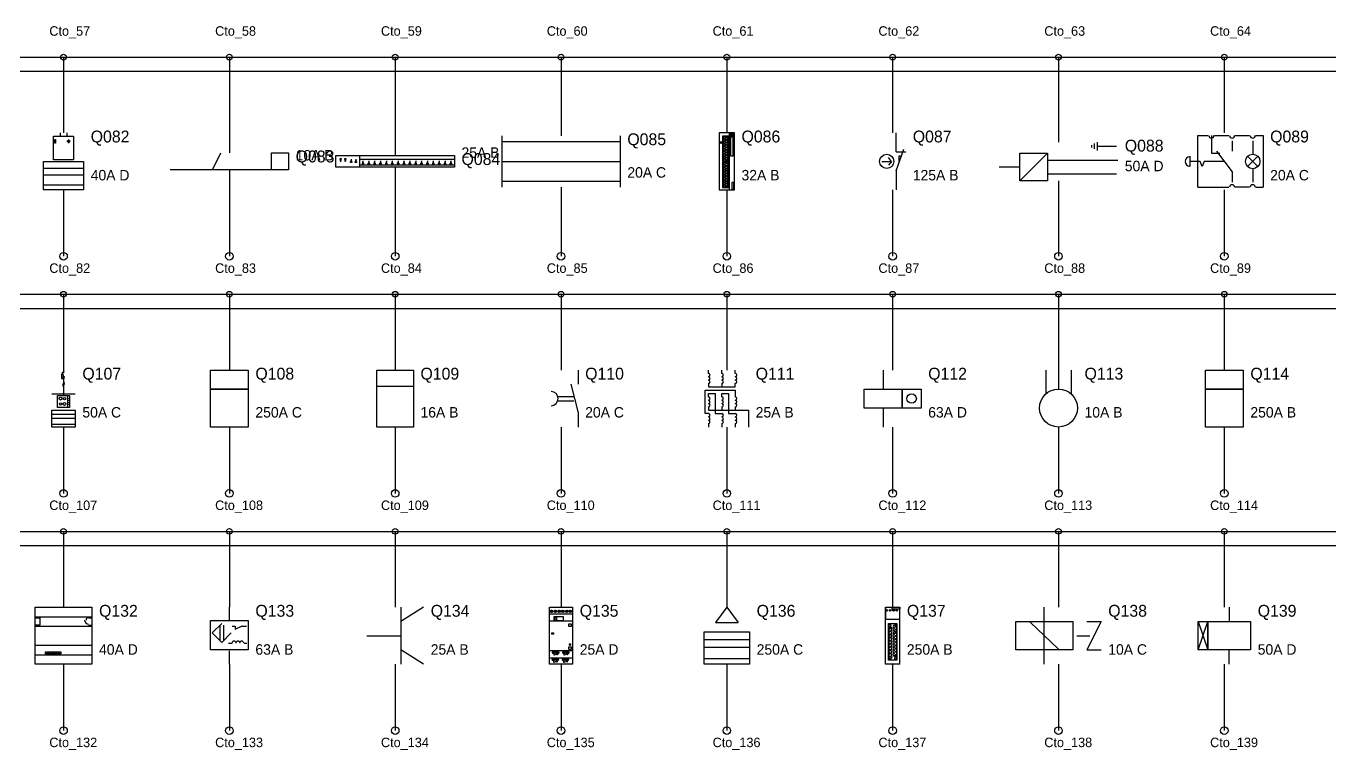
# Model space of a CAD drawing. Header units: metres. Extents: x 2 to 99, y 2 to 133.
# Drawn here: x 27.21 to 54.73, y 99.39 to 114.65 of the extents above; entities that cross this region are included whole.
import ezdxf

# ---------------------------------------------------------------- set-up
doc = ezdxf.new("R2010")
doc.units = ezdxf.units.M
for name, color, linetype in [('BARRAS_BUSBAR', 7, 'Continuous'), ('COMPONENTES', 7, 'Continuous'), ('LINEAS_FUERZA', 7, 'Continuous'), ('TEXTOS_CIRCUITO', 7, 'Continuous')]:
    doc.layers.add(name, color=color, linetype=linetype)

msp = doc.modelspace()

# ---------------------------------------------------------------- linework, layer by layer
at = {"layer": 'BARRAS_BUSBAR'}
for p, q in [((5, 114), (96, 114)), ((5, 113.7), (96, 113.7)), ((5, 109), (96, 109)), ((5, 108.7), (96, 108.7)), ((5, 104), (96, 104)), ((5, 103.7), (96, 103.7))]:
    msp.add_line(p, q, dxfattribs=at)
at = {"layer": 'COMPONENTES'}
for p, q in [((27.929, 112.4), (27.929, 112.329)), ((28.071, 112.4), (28.071, 112.329)), ((37.25, 112.342), (37.25, 111.258)), ((39.75, 112.342), (39.75, 111.258)), ((42.16, 112.4), (41.84, 112.4)), ((41.84, 112.4), (41.84, 111.2)), ((42.04, 112.333), (41.907, 112.333)), ((41.907, 112.333), (41.907, 111.8)), ((41.973, 112.327), (41.933, 112.327)), ((41.933, 112.327), (41.933, 112.287)), ((41.933, 112.287), (41.973, 112.287)), ((41.973, 112.287), (41.973, 112.327)), ((41.996, 112.297), (42.023, 112.324)), ((42.031, 112.317), (42.003, 112.289)), ((42.04, 111.8), (42.04, 112.333)), ((42.053, 111.213), (42.053, 112.387)), ((42.133, 112.387), (42.08, 112.387)), ((42.08, 112.387), (42.08, 111.92)), ((42.12, 112.36), (42.093, 112.36)), ((42.093, 112.36), (42.093, 112.32)), ((42.093, 112.32), (42.12, 112.32)), ((42.12, 112.32), (42.12, 112.36)), ((42.133, 111.92), (42.133, 112.387)), ((42.16, 111.2), (42.16, 112.4)), ((45.575, 112), (45.575, 112.4)), ((51.944, 111.255), (51.944, 112.345)), ((51.944, 112.345), (52.162, 112.345)), ((52.293, 112.345), (52.598, 112.345)), ((52.729, 112.345), (53.035, 112.345)), ((53.165, 112.345), (53.318, 112.345)), ((53.318, 112.345), (53.318, 111.255)), ((28.071, 112.224), (28.141, 112.224)), ((28.085, 112.245), (28.127, 112.202)), ((28.127, 112.245), (28.085, 112.202)), ((28.106, 112.259), (28.106, 112.188)), ((37.25, 112.217), (39.75, 112.217)), ((41.867, 112.2), (41.893, 112.2)), ((41.87, 112.195), (41.89, 112.195)), ((41.875, 112.19), (41.885, 112.19)), ((41.973, 112.273), (41.933, 112.273)), ((41.933, 112.273), (41.933, 112.233)), ((41.933, 112.233), (41.973, 112.233)), ((41.973, 112.22), (41.933, 112.22)), ((41.933, 112.22), (41.933, 112.18)), ((41.933, 112.18), (41.973, 112.18)), ((41.973, 112.167), (41.933, 112.167)), ((41.933, 112.167), (41.933, 112.127)), ((41.933, 112.127), (41.973, 112.127)), ((41.973, 112.113), (41.933, 112.113)), ((41.933, 112.113), (41.933, 112.073)), ((41.933, 112.073), (41.973, 112.073)), ((41.973, 112.06), (41.933, 112.06)), ((41.933, 112.06), (41.933, 112.02)), ((41.933, 112.02), (41.973, 112.02)), ((41.973, 112.007), (41.933, 112.007)), ((41.933, 112.007), (41.933, 111.967)), ((41.973, 112.233), (41.973, 112.273)), ((41.973, 112.18), (41.973, 112.22)), ((41.973, 112.127), (41.973, 112.167)), ((41.973, 112.073), (41.973, 112.113)), ((41.973, 112.02), (41.973, 112.06)), ((41.973, 111.967), (41.973, 112.007)), ((41.996, 112.243), (42.023, 112.271)), ((41.996, 112.19), (42.023, 112.217)), ((41.996, 112.137), (42.023, 112.164)), ((41.996, 112.083), (42.023, 112.111)), ((41.996, 112.03), (42.023, 112.057)), ((41.996, 111.977), (42.023, 112.004)), ((42.031, 112.263), (42.003, 112.236)), ((42.031, 112.21), (42.003, 112.183)), ((42.031, 112.157), (42.003, 112.129)), ((42.031, 112.103), (42.003, 112.076)), ((42.031, 112.05), (42.003, 112.023)), ((45.575, 111.6), (45.735, 112.06)), ((49.698, 112.143), (49.698, 112.094)), ((49.756, 112.178), (49.756, 112.062)), ((49.814, 112.207), (49.814, 112.033)), ((49.814, 112.12), (50.221, 112.12)), ((52.664, 112.236), (52.664, 112.018)), ((53.1, 112.236), (53.1, 111.953)), ((33.849, 111.822), (33.849, 111.837)), ((33.849, 111.812), (33.849, 111.788)), ((33.948, 111.822), (33.948, 111.837)), ((33.948, 111.812), (33.948, 111.788)), ((34.072, 111.85), (34.072, 111.825)), ((34.072, 111.8), (34.072, 111.815)), ((34.171, 111.85), (34.171, 111.825)), ((34.171, 111.8), (34.171, 111.815)), ((34.245, 111.924), (34.245, 111.676)), ((34.245, 111.85), (36.25, 111.85)), ((34.319, 111.812), (34.319, 111.788)), ((34.319, 111.763), (34.319, 111.778)), ((34.443, 111.812), (34.443, 111.788)), ((34.443, 111.763), (34.443, 111.778)), ((34.567, 111.812), (34.567, 111.788)), ((34.567, 111.763), (34.567, 111.778)), ((34.691, 111.812), (34.691, 111.788)), ((34.691, 111.763), (34.691, 111.778)), ((34.814, 111.812), (34.814, 111.788)), ((34.814, 111.763), (34.814, 111.778)), ((34.938, 111.812), (34.938, 111.788)), ((34.938, 111.763), (34.938, 111.778)), ((35.062, 111.812), (35.062, 111.788)), ((35.062, 111.763), (35.062, 111.778)), ((35.186, 111.812), (35.186, 111.788)), ((35.186, 111.763), (35.186, 111.778)), ((35.309, 111.812), (35.309, 111.788)), ((35.309, 111.763), (35.309, 111.778)), ((35.433, 111.812), (35.433, 111.788)), ((35.433, 111.763), (35.433, 111.778)), ((35.557, 111.812), (35.557, 111.788)), ((35.557, 111.763), (35.557, 111.778)), ((35.681, 111.812), (35.681, 111.788)), ((35.681, 111.763), (35.681, 111.778)), ((35.804, 111.812), (35.804, 111.788)), ((35.804, 111.763), (35.804, 111.778)), ((35.928, 111.812), (35.928, 111.788)), ((35.928, 111.763), (35.928, 111.778)), ((36.052, 111.812), (36.052, 111.788)), ((36.052, 111.763), (36.052, 111.778)), ((36.176, 111.812), (36.176, 111.788)), ((36.176, 111.763), (36.176, 111.778)), ((37.25, 111.8), (39.75, 111.8)), ((41.907, 111.8), (42.04, 111.8)), ((42.04, 111.787), (41.907, 111.787)), ((41.907, 111.787), (41.907, 111.253)), ((41.933, 111.967), (41.973, 111.967)), ((41.973, 111.953), (41.933, 111.953)), ((41.933, 111.953), (41.933, 111.913)), ((41.933, 111.913), (41.973, 111.913)), ((41.973, 111.9), (41.933, 111.9)), ((41.933, 111.9), (41.933, 111.86)), ((41.933, 111.86), (41.973, 111.86)), ((41.973, 111.847), (41.933, 111.847)), ((41.933, 111.847), (41.933, 111.807)), ((41.933, 111.807), (41.973, 111.807)), ((41.973, 111.78), (41.933, 111.78)), ((41.933, 111.78), (41.933, 111.74)), ((41.933, 111.74), (41.973, 111.74)), ((41.973, 111.913), (41.973, 111.953)), ((41.973, 111.86), (41.973, 111.9)), ((41.973, 111.807), (41.973, 111.847)), ((41.973, 111.74), (41.973, 111.78)), ((41.996, 111.923), (42.023, 111.951)), ((41.996, 111.87), (42.023, 111.897)), ((41.996, 111.817), (42.023, 111.844)), ((41.996, 111.75), (42.023, 111.777)), ((42.031, 111.997), (42.003, 111.969)), ((42.031, 111.943), (42.003, 111.916)), ((42.031, 111.89), (42.003, 111.863)), ((42.031, 111.837), (42.003, 111.809)), ((42.031, 111.77), (42.003, 111.743)), ((42.04, 111.253), (42.04, 111.787)), ((42.08, 111.92), (42.133, 111.92)), ((45.275, 111.8), (45.475, 111.8)), ((45.475, 111.8), (45.415, 111.88)), ((45.475, 111.8), (45.415, 111.72)), ((45.575, 112), (45.775, 112)), ((48.186, 111.393), (48.767, 111.974)), ((48.767, 111.829), (50.25, 111.829)), ((51.769, 111.909), (51.769, 111.691)), ((52.991, 111.909), (53.209, 111.691)), ((52.991, 111.691), (53.209, 111.909)), ((27.576, 111.659), (28.424, 111.659)), ((27.576, 111.518), (28.424, 111.518)), ((32.75, 111.621), (30.25, 111.621)), ((34.245, 111.726), (36.25, 111.726)), ((41.973, 111.727), (41.933, 111.727)), ((41.933, 111.727), (41.933, 111.687)), ((41.933, 111.687), (41.973, 111.687)), ((41.973, 111.673), (41.933, 111.673)), ((41.933, 111.673), (41.933, 111.633)), ((41.933, 111.633), (41.973, 111.633)), ((41.973, 111.62), (41.933, 111.62)), ((41.933, 111.62), (41.933, 111.58)), ((41.933, 111.58), (41.973, 111.58)), ((41.973, 111.567), (41.933, 111.567)), ((41.933, 111.567), (41.933, 111.527)), ((41.933, 111.527), (41.973, 111.527)), ((41.973, 111.513), (41.933, 111.513)), ((41.933, 111.513), (41.933, 111.473)), ((41.933, 111.473), (41.973, 111.473)), ((41.973, 111.46), (41.933, 111.46)), ((41.933, 111.46), (41.933, 111.42)), ((41.973, 111.687), (41.973, 111.727)), ((41.973, 111.633), (41.973, 111.673)), ((41.973, 111.58), (41.973, 111.62)), ((41.973, 111.527), (41.973, 111.567)), ((41.973, 111.473), (41.973, 111.513)), ((41.973, 111.42), (41.973, 111.46)), ((41.996, 111.697), (42.023, 111.724)), ((41.996, 111.643), (42.023, 111.671)), ((41.996, 111.59), (42.023, 111.617)), ((41.996, 111.537), (42.023, 111.564)), ((41.996, 111.483), (42.023, 111.511)), ((41.996, 111.43), (42.023, 111.457)), ((42.031, 111.717), (42.003, 111.689)), ((42.031, 111.663), (42.003, 111.636)), ((42.031, 111.61), (42.003, 111.583)), ((42.031, 111.557), (42.003, 111.529)), ((42.031, 111.503), (42.003, 111.476)), ((45.575, 111.6), (45.575, 111.2)), ((47.75, 111.684), (48.186, 111.684)), ((48.767, 111.538), (50.221, 111.538)), ((53.1, 111.647), (53.1, 111.364)), ((27.576, 111.306), (28.424, 111.306)), ((37.25, 111.383), (39.75, 111.383)), ((41.84, 111.2), (42.16, 111.2)), ((41.907, 111.253), (42.04, 111.253)), ((41.933, 111.42), (41.973, 111.42)), ((41.973, 111.407), (41.933, 111.407)), ((41.933, 111.407), (41.933, 111.367)), ((41.933, 111.367), (41.973, 111.367)), ((41.973, 111.353), (41.933, 111.353)), ((41.933, 111.353), (41.933, 111.313)), ((41.933, 111.313), (41.973, 111.313)), ((41.973, 111.3), (41.933, 111.3)), ((41.933, 111.3), (41.933, 111.26)), ((41.933, 111.26), (41.973, 111.26)), ((41.973, 111.367), (41.973, 111.407)), ((41.973, 111.313), (41.973, 111.353)), ((41.973, 111.26), (41.973, 111.3)), ((41.996, 111.377), (42.023, 111.404)), ((41.996, 111.323), (42.023, 111.351)), ((41.996, 111.27), (42.023, 111.297)), ((42.031, 111.45), (42.003, 111.423)), ((42.031, 111.397), (42.003, 111.369)), ((42.031, 111.343), (42.003, 111.316)), ((42.031, 111.29), (42.003, 111.263)), ((42.147, 111.352), (42.107, 111.352)), ((42.107, 111.352), (42.107, 111.213)), ((42.107, 111.213), (42.147, 111.213)), ((42.147, 111.213), (42.147, 111.352)), ((51.944, 111.255), (52.598, 111.255)), ((53.035, 111.255), (52.729, 111.255)), ((53.165, 111.255), (53.318, 111.255)), ((28.008, 107.367), (27.992, 107.35)), ((27.992, 107.367), (28.008, 107.35)), ((28, 107.4), (28, 107.359)), ((38.86, 107.4), (38.86, 107.1)), ((41.612, 107.329), (41.612, 107.4)), ((41.894, 107.329), (41.894, 107.4)), ((42.176, 107.329), (42.176, 107.4)), ((45.3, 107.4), (45.3, 107)), ((48.733, 107.4), (48.733, 106.907)), ((49, 107.4), (49, 107)), ((49.267, 107.4), (49.267, 106.907)), ((27.988, 107.317), (27.959, 107.317)), ((27.959, 107.317), (27.959, 107.222)), ((27.959, 107.255), (28.017, 107.255)), ((27.959, 107.222), (28.017, 107.222)), ((28.021, 107.127), (27.979, 107.086)), ((28.021, 107.102), (27.979, 107.061)), ((28, 107.263), (28.017, 107.263)), ((28, 107.247), (28.017, 107.247)), ((28, 107.243), (28, 107.234)), ((28, 107.21), (28, 107.193)), ((28, 107.193), (28, 106.932)), ((28.017, 107.263), (28.017, 107.247)), ((34.616, 107.064), (35.384, 107.064)), ((41.612, 107.118), (41.612, 107.047)), ((41.894, 107.118), (41.894, 107.047)), ((42.176, 107.047), (42.176, 107.118)), ((27.752, 106.903), (28.248, 106.903)), ((28, 106.928), (28, 106.862)), ((28.083, 106.862), (28.083, 106.614)), ((38.44, 106.845), (38.77, 106.845)), ((41.612, 107.047), (42.176, 107.047)), ((38.44, 106.755), (38.77, 106.755)), ((41.894, 106.624), (41.894, 106.553)), ((42.176, 106.624), (42.176, 106.553)), ((45.3, 106.6), (45.3, 106.2)), ((27.752, 106.469), (28.248, 106.469)), ((27.752, 106.386), (28.248, 106.386)), ((27.752, 106.262), (28.248, 106.262)), ((41.612, 106.271), (41.612, 106.2)), ((41.894, 106.271), (41.894, 106.2)), ((42.176, 106.271), (42.176, 106.2)), ((31.5, 102.12), (31.5, 102.4)), ((35.6, 102.4), (35.12, 102.1)), ((35.12, 102.4), (35.12, 101.2)), ((42, 102.4), (41.76, 102.08)), ((42, 102.4), (42.24, 102.08)), ((45.35, 101.2), (45.35, 102.4)), ((45.35, 102.4), (45.65, 102.4)), ((45.357, 102.143), (45.357, 102.4)), ((45.65, 101.2), (45.65, 102.4)), ((48.7, 101.2), (48.7, 102.4)), ((52.605, 102.4), (52.605, 102.1)), ((27.4, 102.2), (28.6, 102.2)), ((28.53, 102.18), (28.6, 102.18)), ((38.255, 102.264), (38.745, 102.264)), ((38.255, 102.111), (38.745, 102.111)), ((38.276, 102.296), (38.315, 102.335)), ((38.282, 102.291), (38.32, 102.329)), ((38.358, 102.296), (38.396, 102.335)), ((38.364, 102.291), (38.402, 102.329)), ((38.402, 102.204), (38.402, 102.111)), ((38.44, 102.296), (38.478, 102.335)), ((38.445, 102.291), (38.484, 102.329)), ((38.516, 102.296), (38.555, 102.335)), ((38.522, 102.291), (38.56, 102.329)), ((38.598, 102.296), (38.636, 102.335)), ((38.604, 102.291), (38.642, 102.329)), ((38.675, 102.296), (38.713, 102.335)), ((38.68, 102.291), (38.718, 102.329)), ((45.643, 102.143), (45.357, 102.143)), ((45.364, 102.344), (45.385, 102.323)), ((45.364, 102.323), (45.385, 102.344)), ((45.437, 102.344), (45.458, 102.323)), ((45.437, 102.323), (45.458, 102.344)), ((45.507, 102.344), (45.528, 102.323)), ((45.507, 102.323), (45.528, 102.344)), ((45.576, 102.344), (45.597, 102.323)), ((45.576, 102.323), (45.597, 102.344)), ((45.643, 102.357), (45.643, 102.143)), ((51.945, 101.5), (52.155, 102.1)), ((51.945, 102.1), (52.155, 101.5)), ((27.4, 102), (28.6, 102)), ((28.53, 102.02), (28.6, 102.02)), ((31.3, 102.02), (31.3, 101.7)), ((31.38, 102.02), (31.38, 101.7)), ((31.56, 102), (31.62, 102)), ((31.62, 102), (31.62, 101.94)), ((41.76, 102.08), (42.24, 102.08)), ((45.421, 101.989), (45.421, 101.32)), ((45.421, 101.989), (45.467, 101.989)), ((45.537, 102.027), (45.583, 102.027)), ((45.537, 101.892), (45.583, 101.892)), ((45.583, 102.027), (45.583, 101.363)), ((48.4, 102.085), (49, 101.515)), ((27.4, 101.6), (28.6, 101.6)), ((31.48, 101.64), (31.56, 101.64)), ((31.81, 101.64), (31.87, 101.64)), ((34.4, 101.8), (35.12, 101.8)), ((38.664, 101.615), (38.718, 101.615)), ((38.691, 101.587), (38.691, 101.642)), ((41.52, 101.72), (42.48, 101.72)), ((41.52, 101.56), (42.48, 101.56)), ((49.39, 101.8), (49.66, 101.8)), ((27.4, 101.4), (28.6, 101.4)), ((31.5, 101.2), (31.5, 101.48)), ((35.6, 101.2), (35.12, 101.5)), ((38.255, 101.489), (38.745, 101.489)), ((38.255, 101.336), (38.745, 101.336)), ((38.32, 101.276), (38.358, 101.315)), ((38.325, 101.271), (38.364, 101.309)), ((38.328, 101.43), (38.366, 101.469)), ((38.334, 101.425), (38.372, 101.463)), ((38.396, 101.276), (38.435, 101.315)), ((38.402, 101.271), (38.44, 101.309)), ((38.405, 101.43), (38.443, 101.469)), ((38.41, 101.425), (38.448, 101.463)), ((38.533, 101.276), (38.571, 101.315)), ((38.538, 101.271), (38.576, 101.309)), ((38.541, 101.43), (38.579, 101.469)), ((38.546, 101.425), (38.585, 101.463)), ((38.609, 101.276), (38.647, 101.315)), ((38.615, 101.271), (38.653, 101.309)), ((38.617, 101.43), (38.655, 101.469)), ((38.623, 101.425), (38.661, 101.463)), ((41.52, 101.32), (42.48, 101.32)), ((45.421, 101.32), (45.467, 101.32)), ((45.537, 101.363), (45.583, 101.363)), ((52.605, 101.2), (52.605, 101.5)), ((45.65, 101.2), (45.35, 101.2))]:
    msp.add_line(p, q, dxfattribs=at)
for points in [[(27.788, 112.329), (28.212, 112.329), (28.212, 111.835), (27.788, 111.835)], [(27.816, 112.259), (27.831, 112.259), (27.831, 112.188), (27.816, 112.188)], [(27.576, 111.8), (28.424, 111.8), (28.424, 111.2), (27.576, 111.2)], [(32.393, 111.979), (32.75, 111.979), (32.75, 111.621), (32.393, 111.621)], [(33.75, 111.924), (36.25, 111.924), (36.25, 111.676), (33.75, 111.676)], [(33.837, 111.862), (33.861, 111.862), (33.861, 111.837), (33.837, 111.837)], [(33.936, 111.862), (33.96, 111.862), (33.96, 111.837), (33.936, 111.837)], [(34.059, 111.8), (34.084, 111.8), (34.084, 111.775), (34.059, 111.775)], [(34.158, 111.8), (34.183, 111.8), (34.183, 111.775), (34.158, 111.775)], [(34.307, 111.763), (34.332, 111.763), (34.332, 111.738), (34.307, 111.738)], [(34.431, 111.763), (34.455, 111.763), (34.455, 111.738), (34.431, 111.738)], [(34.554, 111.763), (34.579, 111.763), (34.579, 111.738), (34.554, 111.738)], [(34.678, 111.763), (34.703, 111.763), (34.703, 111.738), (34.678, 111.738)], [(34.802, 111.763), (34.827, 111.763), (34.827, 111.738), (34.802, 111.738)], [(34.926, 111.763), (34.95, 111.763), (34.95, 111.738), (34.926, 111.738)], [(35.05, 111.763), (35.074, 111.763), (35.074, 111.738), (35.05, 111.738)], [(35.173, 111.763), (35.198, 111.763), (35.198, 111.738), (35.173, 111.738)], [(35.297, 111.763), (35.322, 111.763), (35.322, 111.738), (35.297, 111.738)], [(35.421, 111.763), (35.446, 111.763), (35.446, 111.738), (35.421, 111.738)], [(35.545, 111.763), (35.569, 111.763), (35.569, 111.738), (35.545, 111.738)], [(35.668, 111.763), (35.693, 111.763), (35.693, 111.738), (35.668, 111.738)], [(35.792, 111.763), (35.817, 111.763), (35.817, 111.738), (35.792, 111.738)], [(35.916, 111.763), (35.941, 111.763), (35.941, 111.738), (35.916, 111.738)], [(36.04, 111.763), (36.064, 111.763), (36.064, 111.738), (36.04, 111.738)], [(36.163, 111.763), (36.188, 111.763), (36.188, 111.738), (36.163, 111.738)], [(48.186, 111.974), (48.767, 111.974), (48.767, 111.393), (48.186, 111.393)], [(31.1, 107.4), (31.9, 107.4), (31.9, 107), (31.1, 107)], [(34.616, 107.4), (35.384, 107.4), (35.384, 106.2), (34.616, 106.2)], [(52.1, 107.4), (52.9, 107.4), (52.9, 107), (52.1, 107)], [(27.876, 106.862), (28.124, 106.862), (28.124, 106.614), (27.876, 106.614)], [(31.1, 107), (31.9, 107), (31.9, 106.2), (31.1, 106.2)], [(44.9, 107), (45.7, 107), (45.7, 106.6), (44.9, 106.6)], [(45.7, 107), (46.1, 107), (46.1, 106.6), (45.7, 106.6)], [(52.1, 107), (52.9, 107), (52.9, 106.2), (52.1, 106.2)], [(27.752, 106.552), (28.248, 106.552), (28.248, 106.2), (27.752, 106.2)], [(27.4, 102.4), (28.6, 102.4), (28.6, 101.2), (27.4, 101.2)], [(38.255, 102.4), (38.745, 102.4), (38.745, 101.2), (38.255, 101.2)], [(45.491, 102.4), (45.65, 102.4), (45.65, 102.357), (45.491, 102.357)], [(31.1, 102.12), (31.9, 102.12), (31.9, 101.5), (31.1, 101.5)], [(38.353, 102.204), (38.544, 102.204), (38.544, 102.111), (38.353, 102.111)], [(38.364, 102.193), (38.391, 102.193), (38.391, 102.122), (38.364, 102.122)], [(48.1, 102.1), (49.3, 102.1), (49.3, 101.5), (48.1, 101.5)], [(51.945, 102.1), (52.155, 102.1), (52.155, 101.5), (51.945, 101.5)], [(52.155, 102.1), (53.055, 102.1), (53.055, 101.5), (52.155, 101.5)], [(38.304, 101.86), (38.339, 101.86), (38.339, 101.833), (38.304, 101.833)], [(38.664, 102.051), (38.718, 102.051), (38.718, 101.996), (38.664, 101.996)], [(41.52, 101.88), (42.48, 101.88), (42.48, 101.2), (41.52, 101.2)], [(45.414, 102.057), (45.59, 102.057), (45.59, 101.286), (45.414, 101.286)], [(38.664, 101.565), (38.718, 101.565), (38.718, 101.511), (38.664, 101.511)], [(27.62, 101.46), (27.66, 101.46), (27.66, 101.42), (27.62, 101.42)], [(27.66, 101.46), (27.7, 101.46), (27.7, 101.42), (27.66, 101.42)], [(27.7, 101.46), (27.74, 101.46), (27.74, 101.42), (27.7, 101.42)], [(27.74, 101.46), (27.78, 101.46), (27.78, 101.42), (27.74, 101.42)], [(27.78, 101.46), (27.82, 101.46), (27.82, 101.42), (27.78, 101.42)], [(27.82, 101.46), (27.86, 101.46), (27.86, 101.42), (27.82, 101.42)], [(27.86, 101.46), (27.9, 101.46), (27.9, 101.42), (27.86, 101.42)], [(27.9, 101.46), (27.94, 101.46), (27.94, 101.42), (27.9, 101.42)]]:
    msp.add_lwpolyline(points, close=True, dxfattribs=at)
for points in [[(52.227, 112.345), (52.227, 111.975), (52.402, 111.975)], [(52.336, 112.018), (52.664, 111.582), (52.664, 111.364)], [(31.5, 111.621), (31.143, 111.621), (31.321, 111.979)], [(45.635, 111.8), (45.635, 111.92), (45.675, 111.92)], [(52.489, 111.8), (52.075, 111.8), (52.031, 111.691), (51.987, 111.8), (51.769, 111.8)], [(28, 107.263), (28, 107.276), (27.979, 107.359)], [(38.71, 107.1), (38.86, 106.5), (38.86, 106.2)], [(41.612, 106.482), (41.541, 106.482), (41.541, 106.976), (42.176, 106.976), (42.176, 106.835)], [(41.612, 106.835), (41.612, 106.906), (41.753, 106.906), (41.753, 106.482), (41.894, 106.482)], [(41.894, 106.835), (41.894, 106.906), (42.035, 106.906), (42.035, 106.482), (42.176, 106.482)], [(41.612, 106.624), (41.612, 106.553), (42.459, 106.553), (42.459, 106.2)], [(27.4, 102.18), (27.5, 102.18), (27.5, 102.02), (27.4, 102.02)], [(49.6, 102.1), (49.9, 102.1), (49.6, 101.5), (49.9, 101.5)], [(31.34, 102.06), (31.14, 101.86), (31.34, 101.66), (31.54, 101.86)], [(31.62, 101.94), (31.76, 102), (31.86, 102)], [(38.35, 101.42), (38.35, 101.398), (38.361, 101.398), (38.41, 101.414)], [(38.426, 101.42), (38.426, 101.398), (38.415, 101.398)], [(38.563, 101.42), (38.563, 101.398), (38.574, 101.398), (38.623, 101.414)], [(38.639, 101.42), (38.639, 101.398), (38.628, 101.398)], [(38.342, 101.265), (38.342, 101.244), (38.353, 101.244), (38.402, 101.26)], [(38.418, 101.265), (38.418, 101.244), (38.407, 101.244)], [(38.555, 101.265), (38.555, 101.244), (38.565, 101.244), (38.615, 101.26)], [(38.631, 101.265), (38.631, 101.244), (38.62, 101.244)]]:
    msp.add_lwpolyline(points, dxfattribs=at)
for centre, radius in [((42.013, 112.307), 0.02), ((41.88, 112.2), 0.0231), ((42.013, 112.253), 0.02), ((42.013, 112.2), 0.02), ((42.013, 112.147), 0.02), ((42.013, 112.093), 0.02), ((42.013, 112.04), 0.02), ((42.013, 111.987), 0.02), ((42.013, 111.933), 0.02), ((42.013, 111.88), 0.02), ((42.013, 111.827), 0.02), ((42.013, 111.76), 0.02), ((45.375, 111.8), 0.15), ((53.1, 111.8), 0.153), ((42.013, 111.707), 0.02), ((42.013, 111.653), 0.02), ((42.013, 111.6), 0.02), ((42.013, 111.547), 0.02), ((42.013, 111.493), 0.02), ((42.013, 111.44), 0.02), ((42.013, 111.387), 0.02), ((42.013, 111.333), 0.02), ((42.013, 111.28), 0.02), ((28.021, 107.127), 0.00414), ((27.938, 106.8), 0.031), ((28, 106.903), 0.00828), ((28.021, 106.8), 0.0248), ((28.103, 106.8), 0.00414), ((45.9, 106.8), 0.1), ((49, 106.6), 0.4), ((27.938, 106.688), 0.0248), ((28.021, 106.688), 0.031), ((28.103, 106.759), 0.00414), ((28.103, 106.717), 0.00414), ((28.103, 106.676), 0.00414), ((38.298, 102.313), 0.0273), ((38.38, 102.313), 0.0273), ((38.462, 102.313), 0.0273), ((38.538, 102.313), 0.0273), ((38.62, 102.313), 0.0273), ((38.696, 102.313), 0.0273), ((45.375, 102.334), 0.0156), ((45.447, 102.334), 0.0156), ((45.518, 102.334), 0.0156), ((45.586, 102.334), 0.0156), ((45.442, 102.023), 0.0195), ((45.445, 101.959), 0.0117), ((45.445, 101.894), 0.0117), ((45.445, 101.826), 0.0117), ((45.558, 101.993), 0.0117), ((45.558, 101.929), 0.0117), ((45.558, 101.86), 0.0117), ((45.445, 101.761), 0.0117), ((45.445, 101.693), 0.0117), ((45.445, 101.629), 0.0117), ((45.445, 101.56), 0.0117), ((45.558, 101.796), 0.0117), ((45.558, 101.727), 0.0117), ((45.558, 101.663), 0.0117), ((45.558, 101.594), 0.0117), ((38.342, 101.293), 0.0273), ((38.35, 101.447), 0.0273), ((38.418, 101.293), 0.0273), ((38.426, 101.447), 0.0273), ((38.555, 101.293), 0.0273), ((38.563, 101.447), 0.0273), ((38.631, 101.293), 0.0273), ((38.639, 101.447), 0.0273), ((45.445, 101.496), 0.0117), ((45.445, 101.427), 0.0117), ((45.445, 101.359), 0.0117), ((45.562, 101.32), 0.0195), ((45.558, 101.53), 0.0117), ((45.558, 101.461), 0.0117), ((45.558, 101.393), 0.0117)]:
    msp.add_circle(centre, radius, dxfattribs=at)
for centre, radius, start, end in [((52.227, 112.345), 0.0545, 180, 360), ((52.664, 112.345), 0.0545, 180, 360), ((53.1, 112.345), 0.0545, 180, 360), ((33.849, 111.81), 0.0111, 0, 180), ((33.948, 111.81), 0.0111, 0, 180), ((34.072, 111.827), 0.0111, 180, 360), ((34.171, 111.827), 0.0111, 180, 360), ((34.319, 111.79), 0.0111, 180, 360), ((34.443, 111.79), 0.0111, 180, 360), ((34.567, 111.79), 0.0111, 180, 360), ((34.691, 111.79), 0.0111, 180, 360), ((34.814, 111.79), 0.0111, 180, 360), ((34.938, 111.79), 0.0111, 180, 360), ((35.062, 111.79), 0.0111, 180, 360), ((35.186, 111.79), 0.0111, 180, 360), ((35.309, 111.79), 0.0111, 180, 360), ((35.433, 111.79), 0.0111, 180, 360), ((35.557, 111.79), 0.0111, 180, 360), ((35.681, 111.79), 0.0111, 180, 360), ((35.804, 111.79), 0.0111, 180, 360), ((35.928, 111.79), 0.0111, 180, 360), ((36.052, 111.79), 0.0111, 180, 360), ((36.176, 111.79), 0.0111, 180, 360), ((51.769, 111.8), 0.0982, 90, 270), ((52.664, 111.255), 0.0545, 0, 180), ((53.1, 111.255), 0.0545, 0, 180), ((41.612, 107.294), 0.0353, 270, 450), ((41.894, 107.294), 0.0353, 270, 450), ((42.176, 107.294), 0.0353, 270, 450), ((28, 107.222), 0.0134, 270, 450), ((41.612, 107.224), 0.0353, 270, 450), ((41.612, 107.153), 0.0353, 270, 450), ((41.894, 107.224), 0.0353, 270, 450), ((41.894, 107.153), 0.0353, 270, 450), ((42.176, 107.224), 0.0353, 270, 450), ((42.176, 107.153), 0.0353, 270, 450), ((38.29, 106.8), 0.15, 270, 450), ((41.612, 106.8), 0.0353, 270, 450), ((41.894, 106.8), 0.0353, 270, 450), ((42.176, 106.8), 0.0353, 270, 450), ((41.612, 106.729), 0.0353, 270, 450), ((41.612, 106.659), 0.0353, 270, 450), ((41.894, 106.729), 0.0353, 270, 450), ((41.894, 106.659), 0.0353, 270, 450), ((42.176, 106.729), 0.0353, 270, 450), ((42.176, 106.659), 0.0353, 270, 450), ((41.612, 106.447), 0.0353, 270, 450), ((41.612, 106.376), 0.0353, 270, 450), ((41.612, 106.306), 0.0353, 270, 450), ((41.894, 106.447), 0.0353, 270, 450), ((41.894, 106.376), 0.0353, 270, 450), ((41.894, 106.306), 0.0353, 270, 450), ((42.176, 106.447), 0.0353, 270, 450), ((42.176, 106.376), 0.0353, 270, 450), ((42.176, 106.306), 0.0353, 270, 450), ((28.53, 102.13), 0.085, 180, 270), ((28.53, 102.13), 0.055, 90, 180), ((45.465, 101.953), 0.0281, 0, 90), ((45.465, 101.959), 0.0281, 270, 360), ((45.465, 101.892), 0.0281, 0, 90), ((45.465, 101.892), 0.0281, 270, 360), ((45.465, 101.825), 0.0281, 0, 90), ((45.465, 101.825), 0.0281, 270, 360), ((45.537, 101.993), 0.0269, 90, 180), ((45.537, 101.993), 0.0269, 180, 270), ((45.537, 101.925), 0.0269, 90, 180), ((45.537, 101.926), 0.0269, 180, 270), ((45.537, 101.858), 0.0269, 90, 180), ((45.537, 101.864), 0.0269, 180, 270), ((45.537, 101.798), 0.0269, 90, 180), ((31.6, 101.64), 0.045, 0, 180), ((31.68, 101.64), 0.045, 0, 180), ((31.76, 101.64), 0.045, 0, 180), ((45.465, 101.758), 0.0281, 0, 90), ((45.465, 101.758), 0.0281, 270, 360), ((45.465, 101.691), 0.0281, 0, 90), ((45.465, 101.691), 0.0281, 270, 360), ((45.465, 101.623), 0.0281, 0, 90), ((45.465, 101.623), 0.0281, 270, 360), ((45.465, 101.557), 0.0281, 0, 90), ((45.465, 101.557), 0.0281, 270, 360), ((45.537, 101.798), 0.0269, 180, 270), ((45.537, 101.73), 0.0269, 90, 180), ((45.537, 101.731), 0.0269, 180, 270), ((45.537, 101.662), 0.0269, 90, 180), ((45.537, 101.663), 0.0269, 180, 270), ((45.537, 101.597), 0.0269, 90, 180), ((45.537, 101.597), 0.0269, 180, 270), ((45.537, 101.529), 0.0269, 90, 180), ((45.465, 101.489), 0.0281, 0, 90), ((45.465, 101.489), 0.0281, 270, 360), ((45.465, 101.422), 0.0281, 0, 90), ((45.465, 101.422), 0.0281, 270, 360), ((45.465, 101.355), 0.0281, 0, 90), ((45.465, 101.355), 0.0281, 270, 360), ((45.537, 101.53), 0.0269, 180, 270), ((45.537, 101.461), 0.0269, 90, 180), ((45.537, 101.462), 0.0269, 180, 270), ((45.537, 101.396), 0.0269, 90, 180), ((45.537, 101.396), 0.0269, 180, 270)]:
    msp.add_arc(centre, radius, start, end, dxfattribs=at)
at = {"layer": 'LINEAS_FUERZA'}
for p, q in [((28, 114), (28, 112.4)), ((31.5, 114), (31.5, 111.979)), ((35, 114), (35, 111.924)), ((38.5, 114), (38.5, 112.342)), ((42, 114), (42, 112.4)), ((45.5, 114), (45.5, 112.4)), ((49, 114), (49, 112.207)), ((52.5, 114), (52.5, 112.4)), ((31.5, 111.621), (31.5, 109.8)), ((35, 111.676), (35, 109.8)), ((28, 111.2), (28, 109.8)), ((38.5, 111.258), (38.5, 109.8)), ((42, 111.2), (42, 109.8)), ((45.5, 111.2), (45.5, 109.8)), ((49, 111.393), (49, 109.8)), ((52.5, 111.2), (52.5, 109.8)), ((28, 109), (28, 107.4)), ((31.5, 109), (31.5, 107.4)), ((35, 109), (35, 107.4)), ((38.5, 109), (38.5, 107.4)), ((42, 109), (42, 107.4)), ((45.5, 109), (45.5, 107.4)), ((49, 109), (49, 107.4)), ((52.5, 109), (52.5, 107.4)), ((28, 106.2), (28, 104.8)), ((31.5, 106.2), (31.5, 104.8)), ((35, 106.2), (35, 104.8)), ((38.5, 106.2), (38.5, 104.8)), ((42, 106.2), (42, 104.8)), ((45.5, 106.2), (45.5, 104.8)), ((49, 106.2), (49, 104.8)), ((52.5, 106.2), (52.5, 104.8)), ((28, 104), (28, 102.4)), ((31.5, 104), (31.5, 102.4)), ((35, 104), (35, 102.4)), ((38.5, 104), (38.5, 102.4)), ((42, 104), (42, 102.4)), ((45.5, 104), (45.5, 102.4)), ((49, 104), (49, 102.4)), ((52.5, 104), (52.5, 102.4)), ((28, 101.2), (28, 99.8)), ((31.5, 101.2), (31.5, 99.8)), ((35, 101.2), (35, 99.8)), ((38.5, 101.2), (38.5, 99.8)), ((42, 101.2), (42, 99.8)), ((45.5, 101.2), (45.5, 99.8)), ((49, 101.2), (49, 99.8)), ((52.5, 101.2), (52.5, 99.8))]:
    msp.add_line(p, q, dxfattribs=at)
for centre, radius in [((28, 114), 0.06), ((31.5, 114), 0.06), ((35, 114), 0.06), ((38.5, 114), 0.06), ((42, 114), 0.06), ((45.5, 114), 0.06), ((49, 114), 0.06), ((52.5, 114), 0.06), ((28, 109.8), 0.08), ((31.5, 109.8), 0.08), ((35, 109.8), 0.08), ((38.5, 109.8), 0.08), ((42, 109.8), 0.08), ((45.5, 109.8), 0.08), ((49, 109.8), 0.08), ((52.5, 109.8), 0.08), ((28, 109), 0.06), ((31.5, 109), 0.06), ((35, 109), 0.06), ((38.5, 109), 0.06), ((42, 109), 0.06), ((45.5, 109), 0.06), ((49, 109), 0.06), ((52.5, 109), 0.06), ((28, 104.8), 0.08), ((31.5, 104.8), 0.08), ((35, 104.8), 0.08), ((38.5, 104.8), 0.08), ((42, 104.8), 0.08), ((45.5, 104.8), 0.08), ((49, 104.8), 0.08), ((52.5, 104.8), 0.08), ((28, 104), 0.06), ((31.5, 104), 0.06), ((35, 104), 0.06), ((38.5, 104), 0.06), ((42, 104), 0.06), ((45.5, 104), 0.06), ((49, 104), 0.06), ((52.5, 104), 0.06), ((28, 99.8), 0.08), ((31.5, 99.8), 0.08), ((35, 99.8), 0.08), ((38.5, 99.8), 0.08), ((42, 99.8), 0.08), ((45.5, 99.8), 0.08), ((49, 99.8), 0.08), ((52.5, 99.8), 0.08)]:
    msp.add_circle(centre, radius, dxfattribs=at)

# ---------------------------------------------------------------- texts
at = {"layer": 'TEXTOS_CIRCUITO'}
for s, height, p in [('Cto_57', 0.2, (27.7, 114.45)), ('Cto_58', 0.2, (31.2, 114.45)), ('Cto_59', 0.2, (34.7, 114.45)), ('Cto_60', 0.2, (38.2, 114.45)), ('Cto_61', 0.2, (41.7, 114.45)), ('Cto_62', 0.2, (45.2, 114.45)), ('Cto_63', 0.2, (48.7, 114.45)), ('Cto_64', 0.2, (52.2, 114.45)), ('Q082', 0.25, (28.574, 112.2)), ('Q085', 0.25, (39.9, 112.142)), ('Q086', 0.25, (42.31, 112.2)), ('Q087', 0.25, (45.925, 112.2)), ('Q089', 0.25, (53.468, 112.2)), ('Q083', 0.25, (32.9, 111.779)), ('10A B', 0.22, (32.9, 111.821)), ('25A B', 0.22, (36.4, 111.876)), ('Q088', 0.25, (50.4, 112.007)), ('Q084', 0.25, (36.4, 111.724)), ('50A D', 0.22, (50.4, 111.593)), ('40A D', 0.22, (28.574, 111.4)), ('20A C', 0.22, (39.9, 111.458)), ('32A B', 0.22, (42.31, 111.4)), ('125A B', 0.22, (45.925, 111.4)), ('20A C', 0.22, (53.468, 111.4)), ('Cto_82', 0.2, (27.7, 109.45)), ('Cto_83', 0.2, (31.2, 109.45)), ('Cto_84', 0.2, (34.7, 109.45)), ('Cto_85', 0.2, (38.2, 109.45)), ('Cto_86', 0.2, (41.7, 109.45)), ('Cto_87', 0.2, (45.2, 109.45)), ('Cto_88', 0.2, (48.7, 109.45)), ('Cto_89', 0.2, (52.2, 109.45)), ('Q107', 0.25, (28.398, 107.2)), ('Q108', 0.25, (32.05, 107.2)), ('Q109', 0.25, (35.534, 107.2)), ('Q110', 0.25, (39.01, 107.2)), ('Q111', 0.25, (42.609, 107.2)), ('Q112', 0.25, (46.25, 107.2)), ('Q113', 0.25, (49.55, 107.2)), ('Q114', 0.25, (53.05, 107.2)), ('50A C', 0.22, (28.398, 106.4)), ('250A C', 0.22, (32.05, 106.4)), ('16A B', 0.22, (35.534, 106.4)), ('20A C', 0.22, (39.01, 106.4)), ('25A B', 0.22, (42.609, 106.4)), ('63A D', 0.22, (46.25, 106.4)), ('10A B', 0.22, (49.55, 106.4)), ('250A B', 0.22, (53.05, 106.4)), ('Cto_107', 0.2, (27.7, 104.45)), ('Cto_108', 0.2, (31.2, 104.45)), ('Cto_109', 0.2, (34.7, 104.45)), ('Cto_110', 0.2, (38.2, 104.45)), ('Cto_111', 0.2, (41.7, 104.45)), ('Cto_112', 0.2, (45.2, 104.45)), ('Cto_113', 0.2, (48.7, 104.45)), ('Cto_114', 0.2, (52.2, 104.45)), ('Q132', 0.25, (28.75, 102.2)), ('Q133', 0.25, (32.05, 102.2)), ('Q134', 0.25, (35.75, 102.2)), ('Q135', 0.25, (38.895, 102.2)), ('Q136', 0.25, (42.63, 102.2)), ('Q137', 0.25, (45.8, 102.2)), ('Q138', 0.25, (50.05, 102.2)), ('Q139', 0.25, (53.205, 102.2)), ('40A D', 0.22, (28.75, 101.4)), ('63A B', 0.22, (32.05, 101.4)), ('25A B', 0.22, (35.75, 101.4)), ('25A D', 0.22, (38.895, 101.4)), ('250A C', 0.22, (42.63, 101.4)), ('250A B', 0.22, (45.8, 101.4)), ('10A C', 0.22, (50.05, 101.4)), ('50A D', 0.22, (53.205, 101.4)), ('Cto_132', 0.2, (27.7, 99.45)), ('Cto_133', 0.2, (31.2, 99.45)), ('Cto_134', 0.2, (34.7, 99.45)), ('Cto_135', 0.2, (38.2, 99.45)), ('Cto_136', 0.2, (41.7, 99.45)), ('Cto_137', 0.2, (45.2, 99.45)), ('Cto_138', 0.2, (48.7, 99.45)), ('Cto_139', 0.2, (52.2, 99.45))]:
    msp.add_text(s, height=height, dxfattribs=at).set_placement(p)

doc.saveas('drawing.dxf')
